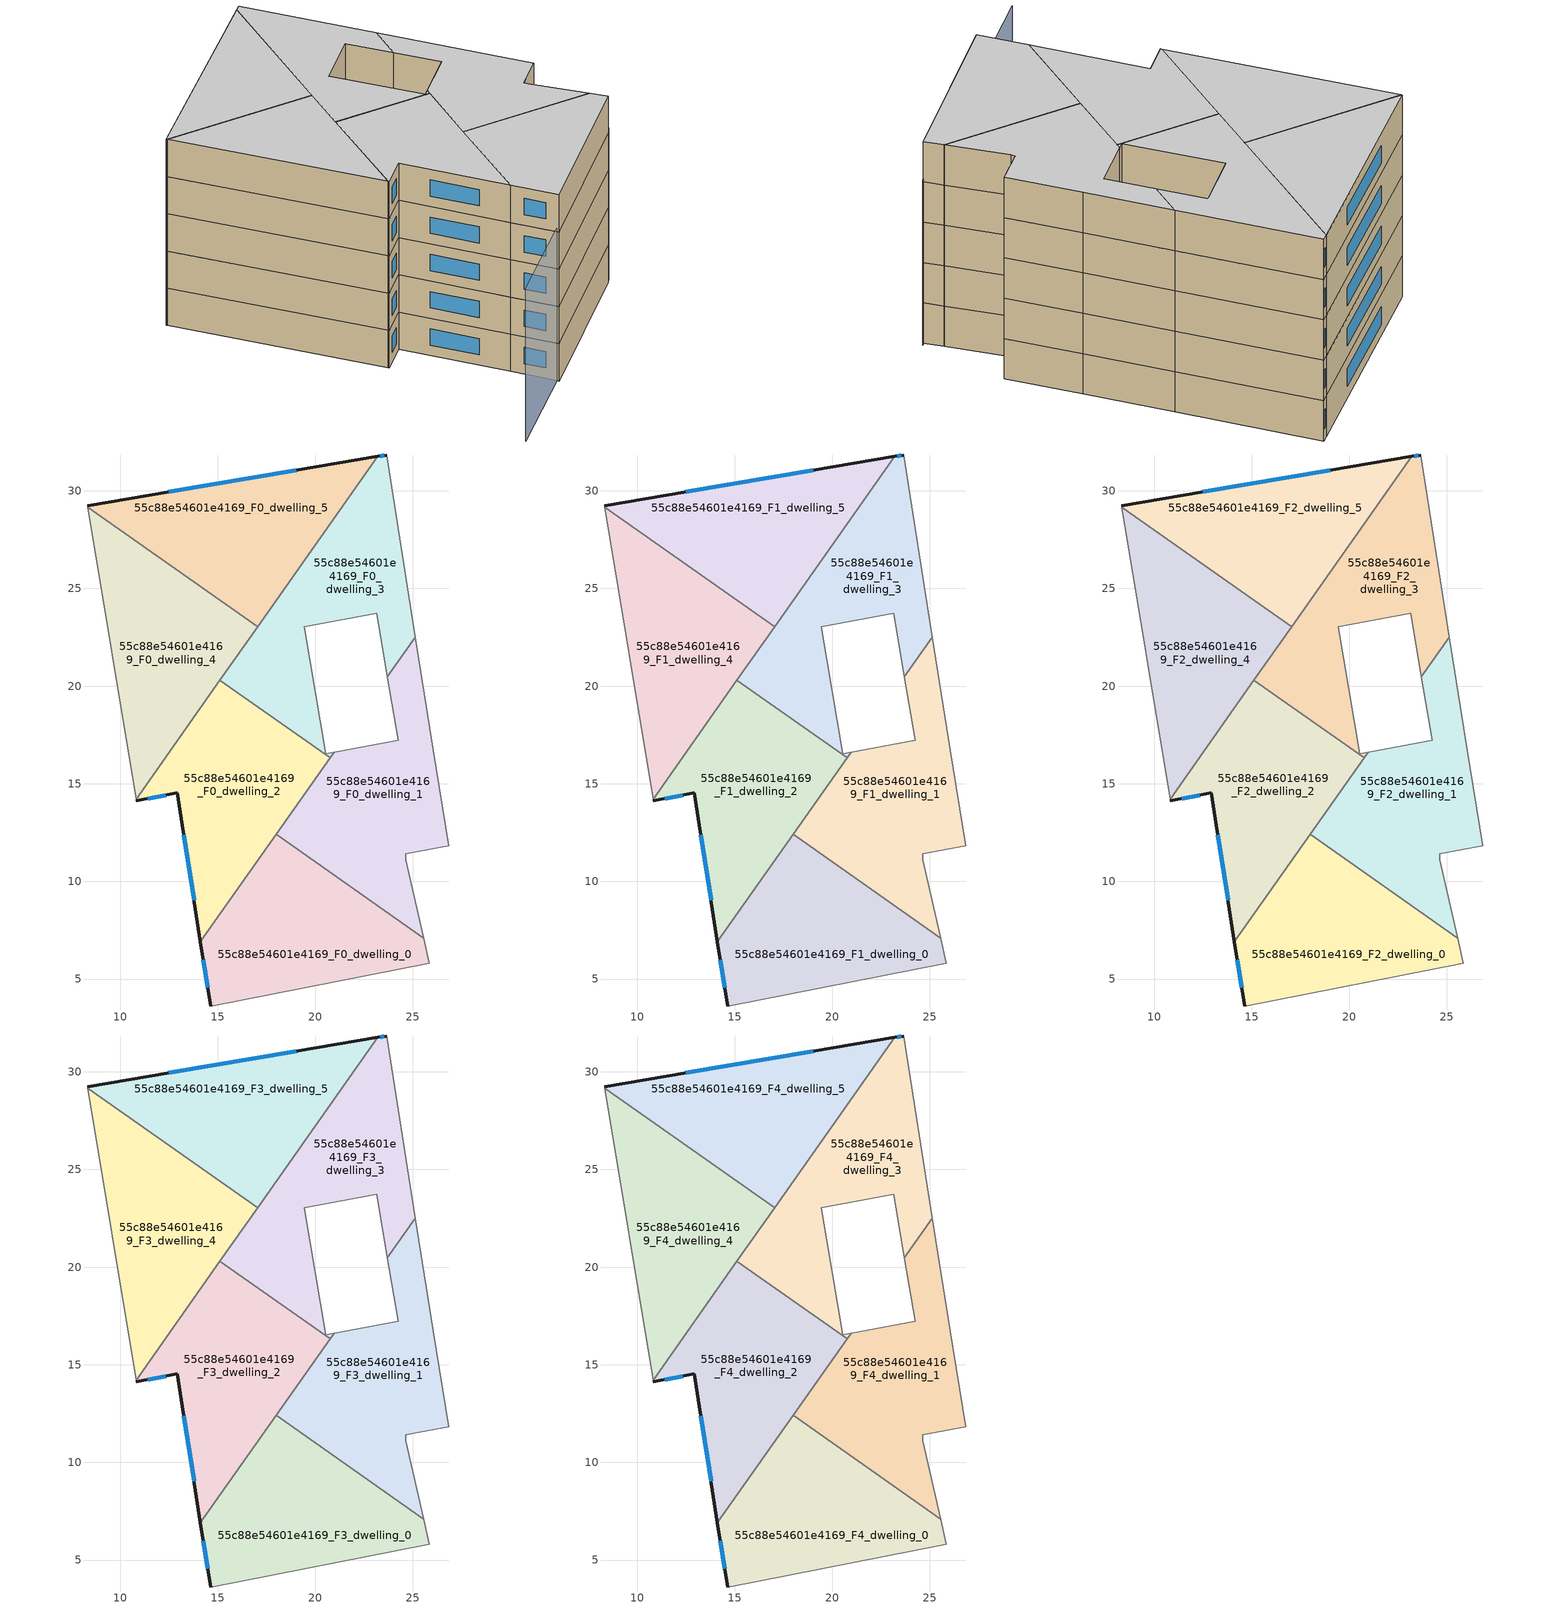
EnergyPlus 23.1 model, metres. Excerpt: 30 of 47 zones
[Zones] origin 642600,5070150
55c88e54601e4169_F0_dwelling_0
 floor ground (EU_floor_Construction): 25.55,7.08 25.84,5.82 14.63,3.62 14.12,6.91 18,12.41 z0
 wall outside (EU_wall_Construction): 14.12,6.91 14.63,3.62 z0:3
 wall adiabatic (EU_wall_Construction): 14.63,3.62 25.84,5.82 25.55,7.08 z0:3
 wall to 55c88e54601e4169_F0_dwelling_1 (EU_wall_Construction): 25.55,7.08 18,12.41 z0:3
 wall to 55c88e54601e4169_F0_dwelling_2 (EU_wall_Construction): 18,12.41 14.12,6.91 z0:3
 window (EU_Window_Construction): 14.26,5.99 14.49,4.54 z0.84:2.16
55c88e54601e4169_F0_dwelling_1
 floor ground (EU_floor_Construction): 25.12,22.5 26.04,16.72 26.84,11.82 24.64,11.42 24.64,11.12 25.55,7.08 18,12.41 20.96,16.61 24.24,17.22 23.69,20.47 z0
 wall adiabatic (EU_wall_Construction): 23.69,20.47 24.24,17.22 20.96,16.61 / 25.55,7.08 24.64,11.12 24.64,11.42 26.84,11.82 26.04,16.72 25.12,22.5 z0:3
 wall to 55c88e54601e4169_F0_dwelling_3 (EU_wall_Construction): 25.12,22.5 23.69,20.47 / 20.96,16.61 20.76,16.32 z0:3
 wall to 55c88e54601e4169_F0_dwelling_2 (EU_wall_Construction): 20.76,16.32 18,12.41 z0:3
55c88e54601e4169_F0_dwelling_2
 floor ground (EU_floor_Construction): 20.76,16.32 14.12,6.91 12.93,14.53 10.83,14.13 10.82,14.22 15.11,20.3 z0
 wall outside (EU_wall_Construction): 10.83,14.13 12.93,14.53 14.12,6.91 z0:3
 wall adiabatic (EU_wall_Construction): 10.82,14.22 10.83,14.13 z0:3
 wall to 55c88e54601e4169_F0_dwelling_3 (EU_wall_Construction): 20.76,16.32 15.11,20.3 z0:3
 wall to 55c88e54601e4169_F0_dwelling_4 (EU_wall_Construction): 15.11,20.3 10.82,14.22 z0:3
 window (EU_Window_Construction): 11.42,14.24 12.34,14.41 / 13.27,12.39 13.79,9.04 z0.84:2.16
55c88e54601e4169_F0_dwelling_3
 floor ground (EU_floor_Construction): 23.65,31.83 25.12,22.5 23.69,20.47 23.14,23.73 19.44,23.03 20.54,16.53 20.96,16.61 20.76,16.32 15.11,20.3 23.2,31.76 z0
 wall outside (EU_wall_Construction): 23.65,31.83 23.2,31.76 z0:3
 wall adiabatic (EU_wall_Construction): 20.96,16.61 20.54,16.53 19.44,23.03 23.14,23.73 23.69,20.47 / 25.12,22.5 23.65,31.83 z0:3
 wall to 55c88e54601e4169_F0_dwelling_5 (EU_wall_Construction): 23.2,31.76 17.04,23.03 z0:3
 wall to 55c88e54601e4169_F0_dwelling_4 (EU_wall_Construction): 17.04,23.03 15.11,20.3 z0:3
 window (EU_Window_Construction): 23.52,31.81 23.32,31.78 z0.84:2.16
55c88e54601e4169_F0_dwelling_4
 floor ground (EU_floor_Construction): 17.04,23.03 10.82,14.22 8.35,29.17 z0
 wall to 55c88e54601e4169_F0_dwelling_5 (EU_wall_Construction): 17.04,23.03 8.35,29.17 z0:3
 wall adiabatic (EU_wall_Construction): 8.35,29.17 10.82,14.22 z0:3
55c88e54601e4169_F0_dwelling_5
 floor ground (EU_floor_Construction): 23.2,31.76 17.04,23.03 8.35,29.17 8.33,29.24 z0
 wall outside (EU_wall_Construction): 23.2,31.76 8.33,29.24 z0:3
 wall adiabatic (EU_wall_Construction): 8.33,29.24 8.35,29.17 z0:3
 window (EU_Window_Construction): 19.03,31.05 12.5,29.94 z0.84:2.16
55c88e54601e4169_F1_dwelling_0
 floor to 55c88e54601e4169_F0_dwelling_0 (EU_floor_Construction): 25.55,7.08 25.84,5.82 14.63,3.62 14.12,6.91 18,12.41 z3
 wall outside (EU_wall_Construction): 14.12,6.91 14.63,3.62 z3:6
 wall adiabatic (EU_wall_Construction): 14.63,3.62 25.84,5.82 25.55,7.08 z3:6
 wall to 55c88e54601e4169_F1_dwelling_1 (EU_wall_Construction): 25.55,7.08 18,12.41 z3:6
 wall to 55c88e54601e4169_F1_dwelling_2 (EU_wall_Construction): 18,12.41 14.12,6.91 z3:6
 window (EU_Window_Construction): 14.26,5.99 14.49,4.54 z3.84:5.16
55c88e54601e4169_F1_dwelling_1
 floor to 55c88e54601e4169_F0_dwelling_1 (EU_floor_Construction): 25.12,22.5 26.04,16.72 26.84,11.82 24.64,11.42 24.64,11.12 25.55,7.08 18,12.41 20.96,16.61 24.24,17.22 23.69,20.47 z3
 wall adiabatic (EU_wall_Construction): 23.69,20.47 24.24,17.22 20.96,16.61 / 25.55,7.08 24.64,11.12 24.64,11.42 26.84,11.82 26.04,16.72 25.12,22.5 z3:6
 wall to 55c88e54601e4169_F1_dwelling_3 (EU_wall_Construction): 25.12,22.5 23.69,20.47 / 20.96,16.61 20.76,16.32 z3:6
 wall to 55c88e54601e4169_F1_dwelling_2 (EU_wall_Construction): 20.76,16.32 18,12.41 z3:6
55c88e54601e4169_F1_dwelling_2
 floor to 55c88e54601e4169_F0_dwelling_2 (EU_floor_Construction): 20.76,16.32 14.12,6.91 12.93,14.53 10.83,14.13 10.82,14.22 15.11,20.3 z3
 wall outside (EU_wall_Construction): 10.83,14.13 12.93,14.53 14.12,6.91 z3:6
 wall adiabatic (EU_wall_Construction): 10.82,14.22 10.83,14.13 z3:6
 wall to 55c88e54601e4169_F1_dwelling_3 (EU_wall_Construction): 20.76,16.32 15.11,20.3 z3:6
 wall to 55c88e54601e4169_F1_dwelling_4 (EU_wall_Construction): 15.11,20.3 10.82,14.22 z3:6
 window (EU_Window_Construction): 11.42,14.24 12.34,14.41 / 13.27,12.39 13.79,9.04 z3.84:5.16
55c88e54601e4169_F1_dwelling_3
 floor to 55c88e54601e4169_F0_dwelling_3 (EU_floor_Construction): 23.65,31.83 25.12,22.5 23.69,20.47 23.14,23.73 19.44,23.03 20.54,16.53 20.96,16.61 20.76,16.32 15.11,20.3 23.2,31.76 z3
 wall outside (EU_wall_Construction): 23.65,31.83 23.2,31.76 z3:6
 wall adiabatic (EU_wall_Construction): 20.96,16.61 20.54,16.53 19.44,23.03 23.14,23.73 23.69,20.47 / 25.12,22.5 23.65,31.83 z3:6
 wall to 55c88e54601e4169_F1_dwelling_5 (EU_wall_Construction): 23.2,31.76 17.04,23.03 z3:6
 wall to 55c88e54601e4169_F1_dwelling_4 (EU_wall_Construction): 17.04,23.03 15.11,20.3 z3:6
 window (EU_Window_Construction): 23.52,31.81 23.32,31.78 z3.84:5.16
55c88e54601e4169_F1_dwelling_4
 floor to 55c88e54601e4169_F0_dwelling_4 (EU_floor_Construction): 17.04,23.03 10.82,14.22 8.35,29.17 z3
 wall to 55c88e54601e4169_F1_dwelling_5 (EU_wall_Construction): 17.04,23.03 8.35,29.17 z3:6
 wall adiabatic (EU_wall_Construction): 8.35,29.17 10.82,14.22 z3:6
55c88e54601e4169_F1_dwelling_5
 floor to 55c88e54601e4169_F0_dwelling_5 (EU_floor_Construction): 23.2,31.76 17.04,23.03 8.35,29.17 8.33,29.24 z3
 wall outside (EU_wall_Construction): 23.2,31.76 8.33,29.24 z3:6
 wall adiabatic (EU_wall_Construction): 8.33,29.24 8.35,29.17 z3:6
 window (EU_Window_Construction): 19.03,31.05 12.5,29.94 z3.84:5.16
55c88e54601e4169_F2_dwelling_0
 floor to 55c88e54601e4169_F1_dwelling_0 (EU_floor_Construction): 25.55,7.08 25.84,5.82 14.63,3.62 14.12,6.91 18,12.41 z6
 wall outside (EU_wall_Construction): 14.12,6.91 14.63,3.62 z6:9
 wall adiabatic (EU_wall_Construction): 14.63,3.62 25.84,5.82 25.55,7.08 z6:9
 wall to 55c88e54601e4169_F2_dwelling_1 (EU_wall_Construction): 25.55,7.08 18,12.41 z6:9
 wall to 55c88e54601e4169_F2_dwelling_2 (EU_wall_Construction): 18,12.41 14.12,6.91 z6:9
 window (EU_Window_Construction): 14.26,5.99 14.49,4.54 z6.84:8.16
55c88e54601e4169_F2_dwelling_1
 floor to 55c88e54601e4169_F1_dwelling_1 (EU_floor_Construction): 25.12,22.5 26.04,16.72 26.84,11.82 24.64,11.42 24.64,11.12 25.55,7.08 18,12.41 20.96,16.61 24.24,17.22 23.69,20.47 z6
 wall adiabatic (EU_wall_Construction): 23.69,20.47 24.24,17.22 20.96,16.61 / 25.55,7.08 24.64,11.12 24.64,11.42 26.84,11.82 26.04,16.72 25.12,22.5 z6:9
 wall to 55c88e54601e4169_F2_dwelling_3 (EU_wall_Construction): 25.12,22.5 23.69,20.47 / 20.96,16.61 20.76,16.32 z6:9
 wall to 55c88e54601e4169_F2_dwelling_2 (EU_wall_Construction): 20.76,16.32 18,12.41 z6:9
55c88e54601e4169_F2_dwelling_2
 floor to 55c88e54601e4169_F1_dwelling_2 (EU_floor_Construction): 20.76,16.32 14.12,6.91 12.93,14.53 10.83,14.13 10.82,14.22 15.11,20.3 z6
 wall outside (EU_wall_Construction): 10.83,14.13 12.93,14.53 14.12,6.91 z6:9
 wall adiabatic (EU_wall_Construction): 10.82,14.22 10.83,14.13 z6:9
 wall to 55c88e54601e4169_F2_dwelling_3 (EU_wall_Construction): 20.76,16.32 15.11,20.3 z6:9
 wall to 55c88e54601e4169_F2_dwelling_4 (EU_wall_Construction): 15.11,20.3 10.82,14.22 z6:9
 window (EU_Window_Construction): 11.42,14.24 12.34,14.41 / 13.27,12.39 13.79,9.04 z6.84:8.16
55c88e54601e4169_F2_dwelling_3
 floor to 55c88e54601e4169_F1_dwelling_3 (EU_floor_Construction): 23.65,31.83 25.12,22.5 23.69,20.47 23.14,23.73 19.44,23.03 20.54,16.53 20.96,16.61 20.76,16.32 15.11,20.3 23.2,31.76 z6
 wall outside (EU_wall_Construction): 23.65,31.83 23.2,31.76 z6:9
 wall adiabatic (EU_wall_Construction): 20.96,16.61 20.54,16.53 19.44,23.03 23.14,23.73 23.69,20.47 / 25.12,22.5 23.65,31.83 z6:9
 wall to 55c88e54601e4169_F2_dwelling_5 (EU_wall_Construction): 23.2,31.76 17.04,23.03 z6:9
 wall to 55c88e54601e4169_F2_dwelling_4 (EU_wall_Construction): 17.04,23.03 15.11,20.3 z6:9
 window (EU_Window_Construction): 23.52,31.81 23.32,31.78 z6.84:8.16
55c88e54601e4169_F2_dwelling_4
 floor to 55c88e54601e4169_F1_dwelling_4 (EU_floor_Construction): 17.04,23.03 10.82,14.22 8.35,29.17 z6
 wall to 55c88e54601e4169_F2_dwelling_5 (EU_wall_Construction): 17.04,23.03 8.35,29.17 z6:9
 wall adiabatic (EU_wall_Construction): 8.35,29.17 10.82,14.22 z6:9
55c88e54601e4169_F2_dwelling_5
 floor to 55c88e54601e4169_F1_dwelling_5 (EU_floor_Construction): 23.2,31.76 17.04,23.03 8.35,29.17 8.33,29.24 z6
 wall outside (EU_wall_Construction): 23.2,31.76 8.33,29.24 z6:9
 wall adiabatic (EU_wall_Construction): 8.33,29.24 8.35,29.17 z6:9
 window (EU_Window_Construction): 19.03,31.05 12.5,29.94 z6.84:8.16
55c88e54601e4169_F3_dwelling_0
 floor to 55c88e54601e4169_F2_dwelling_0 (EU_floor_Construction): 25.55,7.08 25.84,5.82 14.63,3.62 14.12,6.91 18,12.41 z9
 wall outside (EU_wall_Construction): 14.12,6.91 14.63,3.62 z9:12
 wall adiabatic (EU_wall_Construction): 14.63,3.62 25.84,5.82 25.55,7.08 z9:12
 wall to 55c88e54601e4169_F3_dwelling_1 (EU_wall_Construction): 25.55,7.08 18,12.41 z9:12
 wall to 55c88e54601e4169_F3_dwelling_2 (EU_wall_Construction): 18,12.41 14.12,6.91 z9:12
 window (EU_Window_Construction): 14.26,5.99 14.49,4.54 z9.84:11.16
55c88e54601e4169_F3_dwelling_1
 floor to 55c88e54601e4169_F2_dwelling_1 (EU_floor_Construction): 25.12,22.5 26.04,16.72 26.84,11.82 24.64,11.42 24.64,11.12 25.55,7.08 18,12.41 20.96,16.61 24.24,17.22 23.69,20.47 z9
 wall adiabatic (EU_wall_Construction): 23.69,20.47 24.24,17.22 20.96,16.61 / 25.55,7.08 24.64,11.12 24.64,11.42 26.84,11.82 26.04,16.72 25.12,22.5 z9:12
 wall to 55c88e54601e4169_F3_dwelling_3 (EU_wall_Construction): 25.12,22.5 23.69,20.47 / 20.96,16.61 20.76,16.32 z9:12
 wall to 55c88e54601e4169_F3_dwelling_2 (EU_wall_Construction): 20.76,16.32 18,12.41 z9:12
55c88e54601e4169_F3_dwelling_2
 floor to 55c88e54601e4169_F2_dwelling_2 (EU_floor_Construction): 20.76,16.32 14.12,6.91 12.93,14.53 10.83,14.13 10.82,14.22 15.11,20.3 z9
 wall outside (EU_wall_Construction): 10.83,14.13 12.93,14.53 14.12,6.91 z9:12
 wall adiabatic (EU_wall_Construction): 10.82,14.22 10.83,14.13 z9:12
 wall to 55c88e54601e4169_F3_dwelling_3 (EU_wall_Construction): 20.76,16.32 15.11,20.3 z9:12
 wall to 55c88e54601e4169_F3_dwelling_4 (EU_wall_Construction): 15.11,20.3 10.82,14.22 z9:12
 window (EU_Window_Construction): 11.42,14.24 12.34,14.41 / 13.27,12.39 13.79,9.04 z9.84:11.16
55c88e54601e4169_F3_dwelling_3
 floor to 55c88e54601e4169_F2_dwelling_3 (EU_floor_Construction): 23.65,31.83 25.12,22.5 23.69,20.47 23.14,23.73 19.44,23.03 20.54,16.53 20.96,16.61 20.76,16.32 15.11,20.3 23.2,31.76 z9
 wall outside (EU_wall_Construction): 23.65,31.83 23.2,31.76 z9:12
 wall adiabatic (EU_wall_Construction): 20.96,16.61 20.54,16.53 19.44,23.03 23.14,23.73 23.69,20.47 / 25.12,22.5 23.65,31.83 z9:12
 wall to 55c88e54601e4169_F3_dwelling_5 (EU_wall_Construction): 23.2,31.76 17.04,23.03 z9:12
 wall to 55c88e54601e4169_F3_dwelling_4 (EU_wall_Construction): 17.04,23.03 15.11,20.3 z9:12
 window (EU_Window_Construction): 23.52,31.81 23.32,31.78 z9.84:11.16
55c88e54601e4169_F3_dwelling_4
 floor to 55c88e54601e4169_F2_dwelling_4 (EU_floor_Construction): 17.04,23.03 10.82,14.22 8.35,29.17 z9
 wall to 55c88e54601e4169_F3_dwelling_5 (EU_wall_Construction): 17.04,23.03 8.35,29.17 z9:12
 wall adiabatic (EU_wall_Construction): 8.35,29.17 10.82,14.22 z9:12
55c88e54601e4169_F3_dwelling_5
 floor to 55c88e54601e4169_F2_dwelling_5 (EU_floor_Construction): 23.2,31.76 17.04,23.03 8.35,29.17 8.33,29.24 z9
 wall outside (EU_wall_Construction): 23.2,31.76 8.33,29.24 z9:12
 wall adiabatic (EU_wall_Construction): 8.33,29.24 8.35,29.17 z9:12
 window (EU_Window_Construction): 19.03,31.05 12.5,29.94 z9.84:11.16
55c88e54601e4169_F4_dwelling_0
 floor to 55c88e54601e4169_F3_dwelling_0 (EU_floor_Construction): 25.55,7.08 25.84,5.82 14.63,3.62 14.12,6.91 18,12.41 z12
 wall outside (EU_wall_Construction): 14.12,6.91 14.63,3.62 z12:15
 wall adiabatic (EU_wall_Construction): 14.63,3.62 25.84,5.82 25.55,7.08 z12:15
 wall to 55c88e54601e4169_F4_dwelling_1 (EU_wall_Construction): 25.55,7.08 18,12.41 z12:15
 wall to 55c88e54601e4169_F4_dwelling_2 (EU_wall_Construction): 18,12.41 14.12,6.91 z12:15
 window (EU_Window_Construction): 14.26,5.99 14.49,4.54 z12.84:14.16
 ceiling to 55c88e54601e4169_F5_dwelling_0 (EU_floor_Construction): 25.84,5.82 25.55,7.08 18,12.41 14.12,6.91 14.63,3.62 z15
55c88e54601e4169_F4_dwelling_1
 floor to 55c88e54601e4169_F3_dwelling_1 (EU_floor_Construction): 25.12,22.5 26.04,16.72 26.84,11.82 24.64,11.42 24.64,11.12 25.55,7.08 18,12.41 20.96,16.61 24.24,17.22 23.69,20.47 z12
 wall adiabatic (EU_wall_Construction): 23.69,20.47 24.24,17.22 20.96,16.61 / 25.55,7.08 24.64,11.12 24.64,11.42 26.84,11.82 26.04,16.72 25.12,22.5 z12:15
 wall to 55c88e54601e4169_F4_dwelling_3 (EU_wall_Construction): 25.12,22.5 23.69,20.47 / 20.96,16.61 20.76,16.32 z12:15
 wall to 55c88e54601e4169_F4_dwelling_2 (EU_wall_Construction): 20.76,16.32 18,12.41 z12:15
 ceiling to 55c88e54601e4169_F5_dwelling_1 (EU_floor_Construction): 25.55,7.08 24.64,11.12 24.64,11.42 26.84,11.82 26.04,16.72 25.12,22.5 23.69,20.47 24.24,17.22 20.96,16.61 18,12.41 z15
55c88e54601e4169_F4_dwelling_2
 floor to 55c88e54601e4169_F3_dwelling_2 (EU_floor_Construction): 20.76,16.32 14.12,6.91 12.93,14.53 10.83,14.13 10.82,14.22 15.11,20.3 z12
 wall outside (EU_wall_Construction): 10.83,14.13 12.93,14.53 14.12,6.91 z12:15
 wall adiabatic (EU_wall_Construction): 10.82,14.22 10.83,14.13 z12:15
 wall to 55c88e54601e4169_F4_dwelling_3 (EU_wall_Construction): 20.76,16.32 15.11,20.3 z12:15
 wall to 55c88e54601e4169_F4_dwelling_4 (EU_wall_Construction): 15.11,20.3 10.82,14.22 z12:15
 window (EU_Window_Construction): 11.42,14.24 12.34,14.41 / 13.27,12.39 13.79,9.04 z12.84:14.16
 ceiling to 55c88e54601e4169_F5_dwelling_2 (EU_floor_Construction): 14.12,6.91 20.76,16.32 15.11,20.3 10.82,14.22 10.83,14.13 12.93,14.53 z15
55c88e54601e4169_F4_dwelling_3
 floor to 55c88e54601e4169_F3_dwelling_3 (EU_floor_Construction): 23.65,31.83 25.12,22.5 23.69,20.47 23.14,23.73 19.44,23.03 20.54,16.53 20.96,16.61 20.76,16.32 15.11,20.3 23.2,31.76 z12
 wall outside (EU_wall_Construction): 23.65,31.83 23.2,31.76 z12:15
 wall adiabatic (EU_wall_Construction): 20.96,16.61 20.54,16.53 19.44,23.03 23.14,23.73 23.69,20.47 / 25.12,22.5 23.65,31.83 z12:15
 wall to 55c88e54601e4169_F4_dwelling_5 (EU_wall_Construction): 23.2,31.76 17.04,23.03 z12:15
 wall to 55c88e54601e4169_F4_dwelling_4 (EU_wall_Construction): 17.04,23.03 15.11,20.3 z12:15
 window (EU_Window_Construction): 23.52,31.81 23.32,31.78 z12.84:14.16
 ceiling to 55c88e54601e4169_F5_dwelling_3 (EU_floor_Construction): 20.96,16.61 20.54,16.53 19.44,23.03 23.14,23.73 23.69,20.47 25.12,22.5 23.65,31.83 23.2,31.76 15.11,20.3 20.76,16.32 z15
55c88e54601e4169_F4_dwelling_4
 floor to 55c88e54601e4169_F3_dwelling_4 (EU_floor_Construction): 17.04,23.03 10.82,14.22 8.35,29.17 z12
 wall to 55c88e54601e4169_F4_dwelling_5 (EU_wall_Construction): 17.04,23.03 8.35,29.17 z12:15
 wall adiabatic (EU_wall_Construction): 8.35,29.17 10.82,14.22 z12:15
 ceiling to 55c88e54601e4169_F5_dwelling_4 (EU_floor_Construction): 10.82,14.22 17.04,23.03 8.35,29.17 z15
55c88e54601e4169_F4_dwelling_5
 floor to 55c88e54601e4169_F3_dwelling_5 (EU_floor_Construction): 23.2,31.76 17.04,23.03 8.35,29.17 8.33,29.24 z12
 wall outside (EU_wall_Construction): 23.2,31.76 8.33,29.24 z12:15
 wall adiabatic (EU_wall_Construction): 8.33,29.24 8.35,29.17 z12:15
 window (EU_Window_Construction): 19.03,31.05 12.5,29.94 z12.84:14.16
 ceiling to 55c88e54601e4169_F5_dwelling_5 (EU_floor_Construction): 17.04,23.03 23.2,31.76 8.33,29.24 8.35,29.17 z15
shading: 7.71,2.48 26.04,5.88 z0:12.3
[Building]
EU S2 Campaign: North Axis=0; Terrain=City; Solar Distribution=FullExterior
[Site:Location]
Lyon-Bron: Latitude=45.75; Longitude=5; Time Zone=1; Elevation=198
[SizingPeriod:WeatherFileDays]
AnnualSizingPeriod: Begin Month=1; Begin Day of Month=1; End Month=12; End Day of Month=31; Day of Week for Start Day=Monday; Use Weather File Daylight Saving Period=No; Use Weather File Rain and Snow Indicators=No
[MATERIAL]
EU_InternalMass_Material: Roughness=MediumRough; Thickness=0.1; Conductivity=1; Density=1800; Specific Heat=900; Thermal Absorptance=0.9; Solar Absorptance=0.7; Visible Absorptance=0.7
[MATERIAL:NOMASS] Roughness=MediumRough; Thermal Absorptance=0.9; Solar Absorptance=0.7; Visible Absorptance=0.7
Name | Thermal Resistance
EU_wall_NoMass | 0.776494
EU_floor_NoMass | 0.421597
[WINDOWMATERIAL:SIMPLEGLAZINGSYSTEM]
EU_Window_SimpleGlazing: UFactor=4.24961; Solar Heat Gain Coefficient=0.83; Visible Transmittance=0.83
[CONSTRUCTION]
EU_wall_Construction: EU_wall_NoMass
EU_floor_Construction: EU_floor_NoMass
EU_Window_Construction: EU_Window_SimpleGlazing
EU_InternalMass_Construction: EU_InternalMass_Material
[ZONE] Type=1; Multiplier=1; Ceiling Height=autocalculate; Floor Area=autocalculate; Part of Total Floor Area=Yes
Name | Volume
55c88e54601e4169_F0_dwelling_0; 55c88e54601e4169_F1_dwelling_0; 55c88e54601e4169_F2_dwelling_0; 55c88e54601e4169_F3_dwelling_0; 55c88e54601e4169_F4_dwelling_0 | 172.19
55c88e54601e4169_F0_dwelling_1; 55c88e54601e4169_F1_dwelling_1; 55c88e54601e4169_F2_dwelling_1; 55c88e54601e4169_F3_dwelling_1; 55c88e54601e4169_F4_dwelling_1; 55c88e54601e4169_F0_dwelling_5; 55c88e54601e4169_F1_dwelling_5; 55c88e54601e4169_F2_dwelling_5; 55c88e54601e4169_F3_dwelling_5; 55c88e54601e4169_F4_dwelling_5 | 172.167
55c88e54601e4169_F0_dwelling_2; 55c88e54601e4169_F1_dwelling_2; 55c88e54601e4169_F2_dwelling_2; 55c88e54601e4169_F3_dwelling_2; 55c88e54601e4169_F4_dwelling_2 | 172.169
55c88e54601e4169_F0_dwelling_3; 55c88e54601e4169_F1_dwelling_3; 55c88e54601e4169_F2_dwelling_3; 55c88e54601e4169_F3_dwelling_3; 55c88e54601e4169_F4_dwelling_3 | 172.159
55c88e54601e4169_F0_dwelling_4; 55c88e54601e4169_F1_dwelling_4; 55c88e54601e4169_F2_dwelling_4; 55c88e54601e4169_F3_dwelling_4; 55c88e54601e4169_F4_dwelling_4 | 172.184
[INTERNALMASS] Construction=EU_InternalMass_Construction
Name | Zone or ZoneList | Surface Area
55c88e54601e4169_F0_dwelling_0_EU_InternalMass | 55c88e54601e4169_F0_dwelling_0 | 57.3971
55c88e54601e4169_F0_dwelling_1_EU_InternalMass | 55c88e54601e4169_F0_dwelling_1 | 57.3899
55c88e54601e4169_F0_dwelling_2_EU_InternalMass | 55c88e54601e4169_F0_dwelling_2 | 57.3884
55c88e54601e4169_F0_dwelling_3_EU_InternalMass | 55c88e54601e4169_F0_dwelling_3 | 57.3872
55c88e54601e4169_F0_dwelling_4_EU_InternalMass | 55c88e54601e4169_F0_dwelling_4 | 57.3951
55c88e54601e4169_F0_dwelling_5_EU_InternalMass | 55c88e54601e4169_F0_dwelling_5 | 57.3915
55c88e54601e4169_F1_dwelling_0_EU_InternalMass | 55c88e54601e4169_F1_dwelling_0 | 57.3971
55c88e54601e4169_F1_dwelling_1_EU_InternalMass | 55c88e54601e4169_F1_dwelling_1 | 57.3899
55c88e54601e4169_F1_dwelling_2_EU_InternalMass | 55c88e54601e4169_F1_dwelling_2 | 57.3884
55c88e54601e4169_F1_dwelling_3_EU_InternalMass | 55c88e54601e4169_F1_dwelling_3 | 57.3872
55c88e54601e4169_F1_dwelling_4_EU_InternalMass | 55c88e54601e4169_F1_dwelling_4 | 57.3951
55c88e54601e4169_F1_dwelling_5_EU_InternalMass | 55c88e54601e4169_F1_dwelling_5 | 57.3915
55c88e54601e4169_F2_dwelling_0_EU_InternalMass | 55c88e54601e4169_F2_dwelling_0 | 57.3971
55c88e54601e4169_F2_dwelling_1_EU_InternalMass | 55c88e54601e4169_F2_dwelling_1 | 57.3899
55c88e54601e4169_F2_dwelling_2_EU_InternalMass | 55c88e54601e4169_F2_dwelling_2 | 57.3884
55c88e54601e4169_F2_dwelling_3_EU_InternalMass | 55c88e54601e4169_F2_dwelling_3 | 57.3872
55c88e54601e4169_F2_dwelling_4_EU_InternalMass | 55c88e54601e4169_F2_dwelling_4 | 57.3951
55c88e54601e4169_F2_dwelling_5_EU_InternalMass | 55c88e54601e4169_F2_dwelling_5 | 57.3915
55c88e54601e4169_F3_dwelling_0_EU_InternalMass | 55c88e54601e4169_F3_dwelling_0 | 57.3971
55c88e54601e4169_F3_dwelling_1_EU_InternalMass | 55c88e54601e4169_F3_dwelling_1 | 57.3899
55c88e54601e4169_F3_dwelling_2_EU_InternalMass | 55c88e54601e4169_F3_dwelling_2 | 57.3884
55c88e54601e4169_F3_dwelling_3_EU_InternalMass | 55c88e54601e4169_F3_dwelling_3 | 57.3872
55c88e54601e4169_F3_dwelling_4_EU_InternalMass | 55c88e54601e4169_F3_dwelling_4 | 57.3951
55c88e54601e4169_F3_dwelling_5_EU_InternalMass | 55c88e54601e4169_F3_dwelling_5 | 57.3915
55c88e54601e4169_F4_dwelling_0_EU_InternalMass | 55c88e54601e4169_F4_dwelling_0 | 57.3971
55c88e54601e4169_F4_dwelling_1_EU_InternalMass | 55c88e54601e4169_F4_dwelling_1 | 57.3899
55c88e54601e4169_F4_dwelling_2_EU_InternalMass | 55c88e54601e4169_F4_dwelling_2 | 57.3884
55c88e54601e4169_F4_dwelling_3_EU_InternalMass | 55c88e54601e4169_F4_dwelling_3 | 57.3872
55c88e54601e4169_F4_dwelling_4_EU_InternalMass | 55c88e54601e4169_F4_dwelling_4 | 57.3951
55c88e54601e4169_F4_dwelling_5_EU_InternalMass | 55c88e54601e4169_F4_dwelling_5 | 57.3915
[OTHEREQUIPMENT] Fuel Type=Electricity; Design Level Calculation Method=Watts/Area; Power per Zone Floor Area=1; Fraction Latent=0; Fraction Radiant=0; Fraction Lost=0; Carbon Dioxide Generation Rate=0; EndUse Subcategory=EU_Step8_InternalGains
Name | Zone or ZoneList or Space or SpaceList | Schedule
EU_Step8_InternalGain_55c88e54601e4169_F0_dwelling_0_f000 | 55c88e54601e4169_F0_dwelling_0 | EU_Step8_GainSchedule_55c88e54601e4169_F0_dwelling_0_f000
EU_Step8_InternalGain_55c88e54601e4169_F0_dwelling_1_f000 | 55c88e54601e4169_F0_dwelling_1 | EU_Step8_GainSchedule_55c88e54601e4169_F0_dwelling_1_f000
EU_Step8_InternalGain_55c88e54601e4169_F0_dwelling_2_f000 | 55c88e54601e4169_F0_dwelling_2 | EU_Step8_GainSchedule_55c88e54601e4169_F0_dwelling_2_f000
EU_Step8_InternalGain_55c88e54601e4169_F0_dwelling_3_f000 | 55c88e54601e4169_F0_dwelling_3 | EU_Step8_GainSchedule_55c88e54601e4169_F0_dwelling_3_f000
EU_Step8_InternalGain_55c88e54601e4169_F0_dwelling_4_f000 | 55c88e54601e4169_F0_dwelling_4 | EU_Step8_GainSchedule_55c88e54601e4169_F0_dwelling_4_f000
EU_Step8_InternalGain_55c88e54601e4169_F0_dwelling_5_f000 | 55c88e54601e4169_F0_dwelling_5 | EU_Step8_GainSchedule_55c88e54601e4169_F0_dwelling_5_f000
EU_Step8_InternalGain_55c88e54601e4169_F1_dwelling_0_f000 | 55c88e54601e4169_F1_dwelling_0 | EU_Step8_GainSchedule_55c88e54601e4169_F1_dwelling_0_f000
EU_Step8_InternalGain_55c88e54601e4169_F1_dwelling_1_f000 | 55c88e54601e4169_F1_dwelling_1 | EU_Step8_GainSchedule_55c88e54601e4169_F1_dwelling_1_f000
EU_Step8_InternalGain_55c88e54601e4169_F1_dwelling_2_f000 | 55c88e54601e4169_F1_dwelling_2 | EU_Step8_GainSchedule_55c88e54601e4169_F1_dwelling_2_f000
EU_Step8_InternalGain_55c88e54601e4169_F1_dwelling_3_f000 | 55c88e54601e4169_F1_dwelling_3 | EU_Step8_GainSchedule_55c88e54601e4169_F1_dwelling_3_f000
EU_Step8_InternalGain_55c88e54601e4169_F1_dwelling_4_f000 | 55c88e54601e4169_F1_dwelling_4 | EU_Step8_GainSchedule_55c88e54601e4169_F1_dwelling_4_f000
EU_Step8_InternalGain_55c88e54601e4169_F1_dwelling_5_f000 | 55c88e54601e4169_F1_dwelling_5 | EU_Step8_GainSchedule_55c88e54601e4169_F1_dwelling_5_f000
EU_Step8_InternalGain_55c88e54601e4169_F2_dwelling_0_f000 | 55c88e54601e4169_F2_dwelling_0 | EU_Step8_GainSchedule_55c88e54601e4169_F2_dwelling_0_f000
EU_Step8_InternalGain_55c88e54601e4169_F2_dwelling_1_f000 | 55c88e54601e4169_F2_dwelling_1 | EU_Step8_GainSchedule_55c88e54601e4169_F2_dwelling_1_f000
EU_Step8_InternalGain_55c88e54601e4169_F2_dwelling_2_f000 | 55c88e54601e4169_F2_dwelling_2 | EU_Step8_GainSchedule_55c88e54601e4169_F2_dwelling_2_f000
EU_Step8_InternalGain_55c88e54601e4169_F2_dwelling_3_f000 | 55c88e54601e4169_F2_dwelling_3 | EU_Step8_GainSchedule_55c88e54601e4169_F2_dwelling_3_f000
EU_Step8_InternalGain_55c88e54601e4169_F2_dwelling_4_f000 | 55c88e54601e4169_F2_dwelling_4 | EU_Step8_GainSchedule_55c88e54601e4169_F2_dwelling_4_f000
EU_Step8_InternalGain_55c88e54601e4169_F2_dwelling_5_f000 | 55c88e54601e4169_F2_dwelling_5 | EU_Step8_GainSchedule_55c88e54601e4169_F2_dwelling_5_f000
EU_Step8_InternalGain_55c88e54601e4169_F3_dwelling_0_f000 | 55c88e54601e4169_F3_dwelling_0 | EU_Step8_GainSchedule_55c88e54601e4169_F3_dwelling_0_f000
EU_Step8_InternalGain_55c88e54601e4169_F3_dwelling_1_f000 | 55c88e54601e4169_F3_dwelling_1 | EU_Step8_GainSchedule_55c88e54601e4169_F3_dwelling_1_f000
EU_Step8_InternalGain_55c88e54601e4169_F3_dwelling_2_f000 | 55c88e54601e4169_F3_dwelling_2 | EU_Step8_GainSchedule_55c88e54601e4169_F3_dwelling_2_f000
EU_Step8_InternalGain_55c88e54601e4169_F3_dwelling_3_f000 | 55c88e54601e4169_F3_dwelling_3 | EU_Step8_GainSchedule_55c88e54601e4169_F3_dwelling_3_f000
EU_Step8_InternalGain_55c88e54601e4169_F3_dwelling_4_f000 | 55c88e54601e4169_F3_dwelling_4 | EU_Step8_GainSchedule_55c88e54601e4169_F3_dwelling_4_f000
EU_Step8_InternalGain_55c88e54601e4169_F3_dwelling_5_f000 | 55c88e54601e4169_F3_dwelling_5 | EU_Step8_GainSchedule_55c88e54601e4169_F3_dwelling_5_f000
EU_Step8_InternalGain_55c88e54601e4169_F4_dwelling_0_f000 | 55c88e54601e4169_F4_dwelling_0 | EU_Step8_GainSchedule_55c88e54601e4169_F4_dwelling_0_f000
EU_Step8_InternalGain_55c88e54601e4169_F4_dwelling_1_f000 | 55c88e54601e4169_F4_dwelling_1 | EU_Step8_GainSchedule_55c88e54601e4169_F4_dwelling_1_f000
EU_Step8_InternalGain_55c88e54601e4169_F4_dwelling_2_f000 | 55c88e54601e4169_F4_dwelling_2 | EU_Step8_GainSchedule_55c88e54601e4169_F4_dwelling_2_f000
EU_Step8_InternalGain_55c88e54601e4169_F4_dwelling_3_f000 | 55c88e54601e4169_F4_dwelling_3 | EU_Step8_GainSchedule_55c88e54601e4169_F4_dwelling_3_f000
EU_Step8_InternalGain_55c88e54601e4169_F4_dwelling_4_f000 | 55c88e54601e4169_F4_dwelling_4 | EU_Step8_GainSchedule_55c88e54601e4169_F4_dwelling_4_f000
EU_Step8_InternalGain_55c88e54601e4169_F4_dwelling_5_f000 | 55c88e54601e4169_F4_dwelling_5 | EU_Step8_GainSchedule_55c88e54601e4169_F4_dwelling_5_f000
[ZONEVENTILATION:DESIGNFLOWRATE] Schedule=EU_AlwaysOn; Design Flow Rate Calculation Method=AirChanges/Hour; Air Changes per Hour=0.693814; Ventilation Type=Natural; Fan Pressure Rise=0; Fan Total Efficiency=1; Constant Term Coefficient=1; Temperature Term Coefficient=0; Velocity Term Coefficient=0; Velocity Squared Term Coefficient=0; Minimum Indoor Temperature=-100; Maximum Indoor Temperature=100; Delta Temperature=-100; Minimum Outdoor Temperature=-100; Maximum Outdoor Temperature=100; Maximum Wind Speed=40
Name | Zone or ZoneList or Space or SpaceList
EU_ConstantAir_55c88e54601e4169_F0_dwelling_0 | 55c88e54601e4169_F0_dwelling_0
EU_ConstantAir_55c88e54601e4169_F0_dwelling_1 | 55c88e54601e4169_F0_dwelling_1
EU_ConstantAir_55c88e54601e4169_F0_dwelling_2 | 55c88e54601e4169_F0_dwelling_2
EU_ConstantAir_55c88e54601e4169_F0_dwelling_3 | 55c88e54601e4169_F0_dwelling_3
EU_ConstantAir_55c88e54601e4169_F0_dwelling_4 | 55c88e54601e4169_F0_dwelling_4
EU_ConstantAir_55c88e54601e4169_F0_dwelling_5 | 55c88e54601e4169_F0_dwelling_5
EU_ConstantAir_55c88e54601e4169_F1_dwelling_0 | 55c88e54601e4169_F1_dwelling_0
EU_ConstantAir_55c88e54601e4169_F1_dwelling_1 | 55c88e54601e4169_F1_dwelling_1
EU_ConstantAir_55c88e54601e4169_F1_dwelling_2 | 55c88e54601e4169_F1_dwelling_2
EU_ConstantAir_55c88e54601e4169_F1_dwelling_3 | 55c88e54601e4169_F1_dwelling_3
EU_ConstantAir_55c88e54601e4169_F1_dwelling_4 | 55c88e54601e4169_F1_dwelling_4
EU_ConstantAir_55c88e54601e4169_F1_dwelling_5 | 55c88e54601e4169_F1_dwelling_5
EU_ConstantAir_55c88e54601e4169_F2_dwelling_0 | 55c88e54601e4169_F2_dwelling_0
EU_ConstantAir_55c88e54601e4169_F2_dwelling_1 | 55c88e54601e4169_F2_dwelling_1
EU_ConstantAir_55c88e54601e4169_F2_dwelling_2 | 55c88e54601e4169_F2_dwelling_2
EU_ConstantAir_55c88e54601e4169_F2_dwelling_3 | 55c88e54601e4169_F2_dwelling_3
EU_ConstantAir_55c88e54601e4169_F2_dwelling_4 | 55c88e54601e4169_F2_dwelling_4
EU_ConstantAir_55c88e54601e4169_F2_dwelling_5 | 55c88e54601e4169_F2_dwelling_5
EU_ConstantAir_55c88e54601e4169_F3_dwelling_0 | 55c88e54601e4169_F3_dwelling_0
EU_ConstantAir_55c88e54601e4169_F3_dwelling_1 | 55c88e54601e4169_F3_dwelling_1
EU_ConstantAir_55c88e54601e4169_F3_dwelling_2 | 55c88e54601e4169_F3_dwelling_2
EU_ConstantAir_55c88e54601e4169_F3_dwelling_3 | 55c88e54601e4169_F3_dwelling_3
EU_ConstantAir_55c88e54601e4169_F3_dwelling_4 | 55c88e54601e4169_F3_dwelling_4
EU_ConstantAir_55c88e54601e4169_F3_dwelling_5 | 55c88e54601e4169_F3_dwelling_5
EU_ConstantAir_55c88e54601e4169_F4_dwelling_0 | 55c88e54601e4169_F4_dwelling_0
EU_ConstantAir_55c88e54601e4169_F4_dwelling_1 | 55c88e54601e4169_F4_dwelling_1
EU_ConstantAir_55c88e54601e4169_F4_dwelling_2 | 55c88e54601e4169_F4_dwelling_2
EU_ConstantAir_55c88e54601e4169_F4_dwelling_3 | 55c88e54601e4169_F4_dwelling_3
EU_ConstantAir_55c88e54601e4169_F4_dwelling_4 | 55c88e54601e4169_F4_dwelling_4
EU_ConstantAir_55c88e54601e4169_F4_dwelling_5 | 55c88e54601e4169_F4_dwelling_5
[HVACTEMPLATE:THERMOSTAT] Constant Heating Setpoint=20; Constant Cooling Setpoint=50
EU_HeatOnly_55c88e54601e4169_F0_dwelling_0; EU_HeatOnly_55c88e54601e4169_F0_dwelling_1; EU_HeatOnly_55c88e54601e4169_F0_dwelling_2; EU_HeatOnly_55c88e54601e4169_F0_dwelling_3; EU_HeatOnly_55c88e54601e4169_F0_dwelling_4; EU_HeatOnly_55c88e54601e4169_F0_dwelling_5; EU_HeatOnly_55c88e54601e4169_F1_dwelling_0; EU_HeatOnly_55c88e54601e4169_F1_dwelling_1; EU_HeatOnly_55c88e54601e4169_F1_dwelling_2; EU_HeatOnly_55c88e54601e4169_F1_dwelling_3; EU_HeatOnly_55c88e54601e4169_F1_dwelling_4; EU_HeatOnly_55c88e54601e4169_F1_dwelling_5; EU_HeatOnly_55c88e54601e4169_F2_dwelling_0; EU_HeatOnly_55c88e54601e4169_F2_dwelling_1; EU_HeatOnly_55c88e54601e4169_F2_dwelling_2; EU_HeatOnly_55c88e54601e4169_F2_dwelling_3; EU_HeatOnly_55c88e54601e4169_F2_dwelling_4; EU_HeatOnly_55c88e54601e4169_F2_dwelling_5; EU_HeatOnly_55c88e54601e4169_F3_dwelling_0; EU_HeatOnly_55c88e54601e4169_F3_dwelling_1; EU_HeatOnly_55c88e54601e4169_F3_dwelling_2; EU_HeatOnly_55c88e54601e4169_F3_dwelling_3; EU_HeatOnly_55c88e54601e4169_F3_dwelling_4; EU_HeatOnly_55c88e54601e4169_F3_dwelling_5; EU_HeatOnly_55c88e54601e4169_F4_dwelling_0; EU_HeatOnly_55c88e54601e4169_F4_dwelling_1; EU_HeatOnly_55c88e54601e4169_F4_dwelling_2; EU_HeatOnly_55c88e54601e4169_F4_dwelling_3; EU_HeatOnly_55c88e54601e4169_F4_dwelling_4; EU_HeatOnly_55c88e54601e4169_F4_dwelling_5; EU_HeatOnly_55c88e54601e4169_F5_dwelling_0; EU_HeatOnly_55c88e54601e4169_F5_dwelling_1; EU_HeatOnly_55c88e54601e4169_F5_dwelling_2; EU_HeatOnly_55c88e54601e4169_F5_dwelling_3; EU_HeatOnly_55c88e54601e4169_F5_dwelling_4; EU_HeatOnly_55c88e54601e4169_F5_dwelling_5; EU_HeatOnly_55c88e54601e4169_F6_dwelling_0; EU_HeatOnly_55c88e54601e4169_F6_dwelling_1; EU_HeatOnly_55c88e54601e4169_F6_dwelling_2; EU_HeatOnly_55c88e54601e4169_F6_dwelling_3; EU_HeatOnly_55c88e54601e4169_F6_dwelling_4; EU_HeatOnly_55c88e54601e4169_F6_dwelling_5; EU_HeatOnly_55c88e54601e4169_F7_dwelling_0; EU_HeatOnly_55c88e54601e4169_F7_dwelling_1; EU_HeatOnly_55c88e54601e4169_F7_dwelling_2; EU_HeatOnly_55c88e54601e4169_F7_dwelling_3; EU_HeatOnly_55c88e54601e4169_F7_dwelling_4
[HVACTEMPLATE:ZONE:IDEALLOADSAIRSYSTEM] System Availability Schedule=EU_AlwaysOn; Maximum Heating Supply Air Temperature=50; Minimum Cooling Supply Air Temperature=13; Maximum Heating Supply Air Humidity Ratio=0.0156; Minimum Cooling Supply Air Humidity Ratio=0.0077; Heating Limit=NoLimit; Cooling Limit=NoLimit; Heating Availability Schedule=EU_AlwaysOn; Cooling Availability Schedule=EU_CoolingOff; Dehumidification Control Type=ConstantSensibleHeatRatio; Cooling Sensible Heat Ratio=0.7; Dehumidification Setpoint=60; Humidification Control Type=None; Humidification Setpoint=30; Outdoor Air Method=None; Outdoor Air Flow Rate per Person=0.00944; Outdoor Air Flow Rate per Zone Floor Area=0; Outdoor Air Flow Rate per Zone=0; Demand Controlled Ventilation Type=None; Outdoor Air Economizer Type=NoEconomizer; Heat Recovery Type=None; Sensible Heat Recovery Effectiveness=0.7; Latent Heat Recovery Effectiveness=0.65
Name | Template Thermostat
55c88e54601e4169_F0_dwelling_0 | EU_HeatOnly_55c88e54601e4169_F0_dwelling_0
55c88e54601e4169_F0_dwelling_1 | EU_HeatOnly_55c88e54601e4169_F0_dwelling_1
55c88e54601e4169_F0_dwelling_2 | EU_HeatOnly_55c88e54601e4169_F0_dwelling_2
55c88e54601e4169_F0_dwelling_3 | EU_HeatOnly_55c88e54601e4169_F0_dwelling_3
55c88e54601e4169_F0_dwelling_4 | EU_HeatOnly_55c88e54601e4169_F0_dwelling_4
55c88e54601e4169_F0_dwelling_5 | EU_HeatOnly_55c88e54601e4169_F0_dwelling_5
55c88e54601e4169_F1_dwelling_0 | EU_HeatOnly_55c88e54601e4169_F1_dwelling_0
55c88e54601e4169_F1_dwelling_1 | EU_HeatOnly_55c88e54601e4169_F1_dwelling_1
55c88e54601e4169_F1_dwelling_2 | EU_HeatOnly_55c88e54601e4169_F1_dwelling_2
55c88e54601e4169_F1_dwelling_3 | EU_HeatOnly_55c88e54601e4169_F1_dwelling_3
55c88e54601e4169_F1_dwelling_4 | EU_HeatOnly_55c88e54601e4169_F1_dwelling_4
55c88e54601e4169_F1_dwelling_5 | EU_HeatOnly_55c88e54601e4169_F1_dwelling_5
55c88e54601e4169_F2_dwelling_0 | EU_HeatOnly_55c88e54601e4169_F2_dwelling_0
55c88e54601e4169_F2_dwelling_1 | EU_HeatOnly_55c88e54601e4169_F2_dwelling_1
55c88e54601e4169_F2_dwelling_2 | EU_HeatOnly_55c88e54601e4169_F2_dwelling_2
55c88e54601e4169_F2_dwelling_3 | EU_HeatOnly_55c88e54601e4169_F2_dwelling_3
55c88e54601e4169_F2_dwelling_4 | EU_HeatOnly_55c88e54601e4169_F2_dwelling_4
55c88e54601e4169_F2_dwelling_5 | EU_HeatOnly_55c88e54601e4169_F2_dwelling_5
55c88e54601e4169_F3_dwelling_0 | EU_HeatOnly_55c88e54601e4169_F3_dwelling_0
55c88e54601e4169_F3_dwelling_1 | EU_HeatOnly_55c88e54601e4169_F3_dwelling_1
55c88e54601e4169_F3_dwelling_2 | EU_HeatOnly_55c88e54601e4169_F3_dwelling_2
55c88e54601e4169_F3_dwelling_3 | EU_HeatOnly_55c88e54601e4169_F3_dwelling_3
55c88e54601e4169_F3_dwelling_4 | EU_HeatOnly_55c88e54601e4169_F3_dwelling_4
55c88e54601e4169_F3_dwelling_5 | EU_HeatOnly_55c88e54601e4169_F3_dwelling_5
55c88e54601e4169_F4_dwelling_0 | EU_HeatOnly_55c88e54601e4169_F4_dwelling_0
55c88e54601e4169_F4_dwelling_1 | EU_HeatOnly_55c88e54601e4169_F4_dwelling_1
55c88e54601e4169_F4_dwelling_2 | EU_HeatOnly_55c88e54601e4169_F4_dwelling_2
55c88e54601e4169_F4_dwelling_3 | EU_HeatOnly_55c88e54601e4169_F4_dwelling_3
55c88e54601e4169_F4_dwelling_4 | EU_HeatOnly_55c88e54601e4169_F4_dwelling_4
55c88e54601e4169_F4_dwelling_5 | EU_HeatOnly_55c88e54601e4169_F4_dwelling_5
[SIZING:ZONE] Zone Cooling Design Supply Air Temperature Input Method=SupplyAirTemperature; Zone Cooling Design Supply Air Temperature=13; Zone Heating Design Supply Air Temperature Input Method=SupplyAirTemperature; Zone Heating Design Supply Air Temperature=50; Zone Cooling Design Supply Air Humidity Ratio=0.008; Zone Heating Design Supply Air Humidity Ratio=0.008; Cooling Design Air Flow Method=DesignDay; Cooling Design Air Flow Rate=0; Cooling Minimum Air Flow per Zone Floor Area=0.000762; Cooling Minimum Air Flow=0; Cooling Minimum Air Flow Fraction=0.2; Heating Design Air Flow Method=DesignDay; Heating Design Air Flow Rate=0; Heating Maximum Air Flow per Zone Floor Area=0.002032; Heating Maximum Air Flow=0.141576; Heating Maximum Air Flow Fraction=0.3; Account for Dedicated Outdoor Air System=No; Dedicated Outdoor Air System Control Strategy=NeutralSupplyAir; Dedicated Outdoor Air Low Setpoint Temperature for Design=autosize; Dedicated Outdoor Air High Setpoint Temperature for Design=autosize; Zone Load Sizing Method=Sensible Load Only No Latent Load; Zone Latent Cooling Design Supply Air Humidity Ratio Input Method=HumidityRatioDifference; Zone Cooling Design Supply Air Humidity Ratio Difference=0.005; Zone Latent Heating Design Supply Air Humidity Ratio Input Method=HumidityRatioDifference; Zone Humidification Design Supply Air Humidity Ratio Difference=0.005
55c88e54601e4169_F0_dwelling_0; 55c88e54601e4169_F0_dwelling_1; 55c88e54601e4169_F0_dwelling_2; 55c88e54601e4169_F0_dwelling_3; 55c88e54601e4169_F0_dwelling_4; 55c88e54601e4169_F0_dwelling_5; 55c88e54601e4169_F1_dwelling_0; 55c88e54601e4169_F1_dwelling_1; 55c88e54601e4169_F1_dwelling_2; 55c88e54601e4169_F1_dwelling_3; 55c88e54601e4169_F1_dwelling_4; 55c88e54601e4169_F1_dwelling_5; 55c88e54601e4169_F2_dwelling_0; 55c88e54601e4169_F2_dwelling_1; 55c88e54601e4169_F2_dwelling_2; 55c88e54601e4169_F2_dwelling_3; 55c88e54601e4169_F2_dwelling_4; 55c88e54601e4169_F2_dwelling_5; 55c88e54601e4169_F3_dwelling_0; 55c88e54601e4169_F3_dwelling_1; 55c88e54601e4169_F3_dwelling_2; 55c88e54601e4169_F3_dwelling_3; 55c88e54601e4169_F3_dwelling_4; 55c88e54601e4169_F3_dwelling_5; 55c88e54601e4169_F4_dwelling_0; 55c88e54601e4169_F4_dwelling_1; 55c88e54601e4169_F4_dwelling_2; 55c88e54601e4169_F4_dwelling_3; 55c88e54601e4169_F4_dwelling_4; 55c88e54601e4169_F4_dwelling_5
[SCHEDULE:CONSTANT]
Name | Hourly Value
EU_AlwaysOn | 1
EU_CoolingOff | 0
[SCHEDULE:FILE] Column Number=1; Rows to Skip at Top=0; Number of Hours of Data=8760; Column Separator=Comma; Interpolate to Timestep=No; Minutes per Item=60; Adjust Schedule for Daylight Savings=Yes
Name | File
EU_Step8_GainSchedule_55c88e54601e4169_F0_dwelling_0_f000 | ../../schedules/55c88e54601e4169/55c88e54601e4169_F0_dwelling_0_f000_gain.csv
EU_Step8_GainSchedule_55c88e54601e4169_F0_dwelling_1_f000 | ../../schedules/55c88e54601e4169/55c88e54601e4169_F0_dwelling_1_f000_gain.csv
EU_Step8_GainSchedule_55c88e54601e4169_F0_dwelling_2_f000 | ../../schedules/55c88e54601e4169/55c88e54601e4169_F0_dwelling_2_f000_gain.csv
EU_Step8_GainSchedule_55c88e54601e4169_F0_dwelling_3_f000 | ../../schedules/55c88e54601e4169/55c88e54601e4169_F0_dwelling_3_f000_gain.csv
EU_Step8_GainSchedule_55c88e54601e4169_F0_dwelling_4_f000 | ../../schedules/55c88e54601e4169/55c88e54601e4169_F0_dwelling_4_f000_gain.csv
EU_Step8_GainSchedule_55c88e54601e4169_F0_dwelling_5_f000 | ../../schedules/55c88e54601e4169/55c88e54601e4169_F0_dwelling_5_f000_gain.csv
EU_Step8_GainSchedule_55c88e54601e4169_F1_dwelling_0_f000 | ../../schedules/55c88e54601e4169/55c88e54601e4169_F1_dwelling_0_f000_gain.csv
EU_Step8_GainSchedule_55c88e54601e4169_F1_dwelling_1_f000 | ../../schedules/55c88e54601e4169/55c88e54601e4169_F1_dwelling_1_f000_gain.csv
EU_Step8_GainSchedule_55c88e54601e4169_F1_dwelling_2_f000 | ../../schedules/55c88e54601e4169/55c88e54601e4169_F1_dwelling_2_f000_gain.csv
EU_Step8_GainSchedule_55c88e54601e4169_F1_dwelling_3_f000 | ../../schedules/55c88e54601e4169/55c88e54601e4169_F1_dwelling_3_f000_gain.csv
EU_Step8_GainSchedule_55c88e54601e4169_F1_dwelling_4_f000 | ../../schedules/55c88e54601e4169/55c88e54601e4169_F1_dwelling_4_f000_gain.csv
EU_Step8_GainSchedule_55c88e54601e4169_F1_dwelling_5_f000 | ../../schedules/55c88e54601e4169/55c88e54601e4169_F1_dwelling_5_f000_gain.csv
EU_Step8_GainSchedule_55c88e54601e4169_F2_dwelling_0_f000 | ../../schedules/55c88e54601e4169/55c88e54601e4169_F2_dwelling_0_f000_gain.csv
EU_Step8_GainSchedule_55c88e54601e4169_F2_dwelling_1_f000 | ../../schedules/55c88e54601e4169/55c88e54601e4169_F2_dwelling_1_f000_gain.csv
EU_Step8_GainSchedule_55c88e54601e4169_F2_dwelling_2_f000 | ../../schedules/55c88e54601e4169/55c88e54601e4169_F2_dwelling_2_f000_gain.csv
EU_Step8_GainSchedule_55c88e54601e4169_F2_dwelling_3_f000 | ../../schedules/55c88e54601e4169/55c88e54601e4169_F2_dwelling_3_f000_gain.csv
EU_Step8_GainSchedule_55c88e54601e4169_F2_dwelling_4_f000 | ../../schedules/55c88e54601e4169/55c88e54601e4169_F2_dwelling_4_f000_gain.csv
EU_Step8_GainSchedule_55c88e54601e4169_F2_dwelling_5_f000 | ../../schedules/55c88e54601e4169/55c88e54601e4169_F2_dwelling_5_f000_gain.csv
EU_Step8_GainSchedule_55c88e54601e4169_F3_dwelling_0_f000 | ../../schedules/55c88e54601e4169/55c88e54601e4169_F3_dwelling_0_f000_gain.csv
EU_Step8_GainSchedule_55c88e54601e4169_F3_dwelling_1_f000 | ../../schedules/55c88e54601e4169/55c88e54601e4169_F3_dwelling_1_f000_gain.csv
EU_Step8_GainSchedule_55c88e54601e4169_F3_dwelling_2_f000 | ../../schedules/55c88e54601e4169/55c88e54601e4169_F3_dwelling_2_f000_gain.csv
EU_Step8_GainSchedule_55c88e54601e4169_F3_dwelling_3_f000 | ../../schedules/55c88e54601e4169/55c88e54601e4169_F3_dwelling_3_f000_gain.csv
EU_Step8_GainSchedule_55c88e54601e4169_F3_dwelling_4_f000 | ../../schedules/55c88e54601e4169/55c88e54601e4169_F3_dwelling_4_f000_gain.csv
EU_Step8_GainSchedule_55c88e54601e4169_F3_dwelling_5_f000 | ../../schedules/55c88e54601e4169/55c88e54601e4169_F3_dwelling_5_f000_gain.csv
EU_Step8_GainSchedule_55c88e54601e4169_F4_dwelling_0_f000 | ../../schedules/55c88e54601e4169/55c88e54601e4169_F4_dwelling_0_f000_gain.csv
EU_Step8_GainSchedule_55c88e54601e4169_F4_dwelling_1_f000 | ../../schedules/55c88e54601e4169/55c88e54601e4169_F4_dwelling_1_f000_gain.csv
EU_Step8_GainSchedule_55c88e54601e4169_F4_dwelling_2_f000 | ../../schedules/55c88e54601e4169/55c88e54601e4169_F4_dwelling_2_f000_gain.csv
EU_Step8_GainSchedule_55c88e54601e4169_F4_dwelling_3_f000 | ../../schedules/55c88e54601e4169/55c88e54601e4169_F4_dwelling_3_f000_gain.csv
EU_Step8_GainSchedule_55c88e54601e4169_F4_dwelling_4_f000 | ../../schedules/55c88e54601e4169/55c88e54601e4169_F4_dwelling_4_f000_gain.csv
EU_Step8_GainSchedule_55c88e54601e4169_F4_dwelling_5_f000 | ../../schedules/55c88e54601e4169/55c88e54601e4169_F4_dwelling_5_f000_gain.csv
